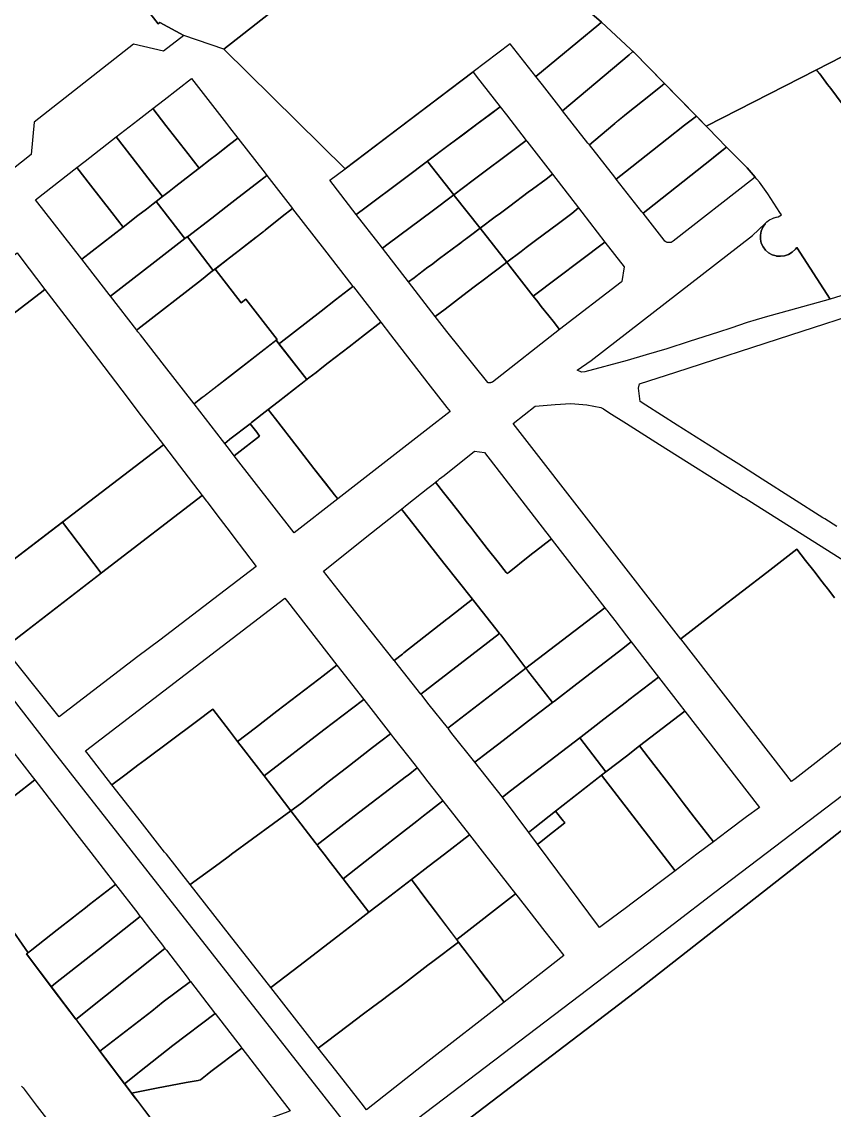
# Model space of a CAD drawing. Header units: metres. Extents: x 3 to 1027712, y 40 to 4430649.
# Drawn here: x 510879.2 to 511066.1, y 4411017.9 to 4411268.2 of the extents above; entities that cross this region are included whole.
import ezdxf

# ---------------------------------------------------------------- set-up
doc = ezdxf.new("R2010")
doc.units = ezdxf.units.M
doc.header["$MEASUREMENT"] = 0
doc.layers.add('A.ES.SDGC.CP.07003.cadastralparcel — CadastralParcel', color=1, linetype='Continuous')
doc.layers.add('Carreteras_5_km', color=2, linetype='Continuous', lineweight=30)

msp = doc.modelspace()

# ---------------------------------------------------------------- linework, layer by layer
at = {"layer": 'A.ES.SDGC.CP.07003.cadastralparcel — CadastralParcel', "color": 7, "linetype": 'Continuous', "flags": 128}
for points in [[(510836.81, 4411295), (510837.68, 4411295.66), (510845.71, 4411294.92), (510872.84, 4411316.04), (510910.63, 4411267.69), (510911.01, 4411267.98), (510916.51, 4411265.05), (510911.85, 4411261.41), (510904.91, 4411263.05), (510882.12, 4411245.06), (510881.4, 4411237.62), (510876.96, 4411234.15), (510876.8, 4411234.06), (510876.59, 4411234.05), (510876.4, 4411234.11), (510876.26, 4411234.23), (510871.74, 4411240), (510831.64, 4411291.1), (510833.97, 4411292.86), (510838.76, 4411286.8), (510841.55, 4411289), (510836.81, 4411295)], [(511012.55, 4411268.06), (511011.9, 4411267.53), (510997.44, 4411255.6), (510991.54, 4411263.12), (510983.02, 4411256.65), (510953.57, 4411234.34), (510925.69, 4411261.9), (510974.92, 4411300.53), (511012.55, 4411268.06)], [(511092.57, 4411270.57), (511093.24, 4411270.97), (511102.08, 4411276.27), (511111.24, 4411281.67), (511127.86, 4411291.46), (511132.3, 4411294.06), (511145.72, 4411300.58), (511164.58, 4411235.1), (511162.99, 4411234.61), (511096.65, 4411214.46), (511094.59, 4411213.83), (511069.42, 4411247.27), (511065.26, 4411252.81), (511064.53, 4411253.77), (511062.72, 4411256.17), (511062.66, 4411256.25), (511061.98, 4411257.16), (511091.31, 4411272.16), (511092.57, 4411270.57)], [(511019.79, 4411261.34), (511019.71, 4411261.27), (511018.95, 4411260.59), (511003.61, 4411247.73), (511003.28, 4411248.14), (510998.96, 4411253.66), (510997.44, 4411255.6), (511011.9, 4411267.53), (511012.55, 4411268.06), (511019.24, 4411261.86), (511019.79, 4411261.34)], [(511019.79, 4411261.34), (511019.95, 4411261.2), (511027.04, 4411253.96), (511026.1, 4411253.22), (511022, 4411249.93), (511018.28, 4411247.02), (511015.59, 4411244.76), (511010.79, 4411240.71), (511009.78, 4411239.85), (511009.44, 4411240.28), (511003.61, 4411247.73), (511018.95, 4411260.59), (511019.71, 4411261.27), (511019.79, 4411261.34)], [(510909.38, 4411248.22), (510911.96, 4411250.22), (510918.26, 4411255.12), (510926.3, 4411244.76), (510927.02, 4411243.84), (510928.9, 4411241.42), (510927.02, 4411239.96), (510923.98, 4411237.6), (510922.59, 4411236.52), (510920.02, 4411234.52), (510917.42, 4411237.86), (510912.39, 4411244.35), (510909.38, 4411248.22)], [(510956.16, 4411223.88), (510950.06, 4411231.78), (510953.57, 4411234.34), (510966.33, 4411244), (510983.02, 4411256.65), (510983.29, 4411256.3), (510983.58, 4411255.93), (510983.76, 4411255.7), (510989.24, 4411248.63), (510983.91, 4411244.65), (510972.65, 4411236.22), (510972.52, 4411236.12), (510967.53, 4411232.38), (510957.49, 4411224.88), (510956.16, 4411223.88)], [(511026.1, 4411253.22), (511027.04, 4411253.96), (511034.41, 4411246.44), (511032.56, 4411245.11), (511031.67, 4411244.4), (511027.58, 4411241.17), (511018.05, 4411233.66), (511015.94, 4411232), (511015.58, 4411232.45), (511009.78, 4411239.85), (511010.79, 4411240.71), (511015.59, 4411244.76), (511016.32, 4411245.37), (511018.28, 4411247.02), (511022, 4411249.93), (511026.1, 4411253.22)], [(510909.38, 4411248.22), (510912.39, 4411244.35), (510917.42, 4411237.86), (510920.02, 4411234.52), (510919.75, 4411234.31), (510914.7, 4411230.39), (510913.11, 4411229.16), (510911.61, 4411227.99), (510909.01, 4411231.33), (510905.96, 4411235.26), (510900.97, 4411241.69), (510905.96, 4411245.56), (510909.38, 4411248.22)], [(510978.58, 4411228.4), (510972.65, 4411235.95), (510972.52, 4411236.12), (510972.65, 4411236.22), (510977, 4411239.47), (510980.32, 4411241.96), (510983.2, 4411244.12), (510983.91, 4411244.65), (510987.01, 4411246.96), (510989.24, 4411248.63), (510990.67, 4411246.78), (510995.25, 4411240.87), (510993.07, 4411239.24), (510983.05, 4411231.75), (510978.58, 4411228.4)], [(511032.56, 4411245.11), (511034.41, 4411246.44), (511037.09, 4411243.7), (511041.33, 4411239.38), (511040.61, 4411238.8), (511038.74, 4411237.32), (511037.82, 4411236.59), (511023.22, 4411225.01), (511022.1, 4411224.13), (511021.86, 4411224.44), (511015.94, 4411232), (511018.05, 4411233.66), (511027.58, 4411241.17), (511031.67, 4411244.4), (511032.56, 4411245.11)], [(510893.85, 4411236.16), (510900.97, 4411241.69), (510905.96, 4411235.26), (510909.01, 4411231.33), (510911.61, 4411227.99), (510910.12, 4411226.83), (510909.43, 4411226.29), (510907.91, 4411225.11), (510905.96, 4411223.6), (510902.54, 4411220.94), (510899.94, 4411224.29), (510895.06, 4411230.57), (510891.9, 4411234.64), (510893.85, 4411236.16)], [(510926.53, 4411239.58), (510927.02, 4411239.96), (510928.9, 4411241.42), (510935.17, 4411233.35), (510935.56, 4411232.85), (510933.19, 4411231.01), (510928.94, 4411227.7), (510926.18, 4411225.56), (510922.92, 4411223.03), (510917.34, 4411218.7), (510917.3, 4411218.75), (510916.74, 4411218.32), (510916.39, 4411218.76), (510910.12, 4411226.83), (510911.61, 4411227.99), (510913.11, 4411229.16), (510914.7, 4411230.39), (510919.75, 4411234.31), (510920.02, 4411234.52), (510922.59, 4411236.52), (510923.98, 4411237.6), (510926.53, 4411239.58)], [(510995.36, 4411240.72), (511001.25, 4411233.11), (510999.8, 4411232.02), (510996.7, 4411229.7), (510995.71, 4411228.96), (510991.47, 4411225.79), (510989.3, 4411224.17), (510988.13, 4411223.29), (510984.63, 4411220.68), (510978.69, 4411228.25), (510978.58, 4411228.4), (510983.05, 4411231.75), (510993.07, 4411239.24), (510995.25, 4411240.87), (510995.36, 4411240.72)], [(511046.03, 4411234.58), (511047.88, 4411232.46), (511047.55, 4411232.2), (511047.51, 4411232.17), (511029.05, 4411217.7), (511028.82, 4411217.56), (511028.55, 4411217.45), (511028.25, 4411217.39), (511027.94, 4411217.4), (511027.64, 4411217.46), (511027.36, 4411217.59), (511027.13, 4411217.76), (511026.94, 4411217.96), (511022.1, 4411224.13), (511023.22, 4411225.01), (511037.82, 4411236.59), (511040.61, 4411238.8), (511041.33, 4411239.38), (511043.43, 4411237.23), (511043.99, 4411236.67), (511044.13, 4411236.51), (511045.9, 4411234.72), (511046.03, 4411234.58)], [(510895.06, 4411230.57), (510899.94, 4411224.29), (510902.54, 4411220.94), (510893.03, 4411213.56), (510882.39, 4411227.26), (510891.9, 4411234.64), (510895.06, 4411230.57)], [(510962.16, 4411216.11), (510961.39, 4411217.11), (510956.16, 4411223.88), (510957.49, 4411224.88), (510967.53, 4411232.38), (510972.52, 4411236.12), (510972.65, 4411235.95), (510978.58, 4411228.4), (510973.58, 4411224.66), (510963.47, 4411217.1), (510962.16, 4411216.11)], [(510923.25, 4411210.95), (510917.34, 4411218.7), (510922.92, 4411223.03), (510926.18, 4411225.56), (510928.94, 4411227.7), (510933.19, 4411231.01), (510935.56, 4411232.85), (510941.47, 4411225.24), (510939.12, 4411223.37), (510935.22, 4411220.26), (510934.94, 4411220.04), (510933.08, 4411218.59), (510932.92, 4411218.47), (510932.39, 4411218.06), (510932.13, 4411217.86), (510928.9, 4411215.34), (510928.3, 4411214.88), (510927.02, 4411213.89), (510923.25, 4411210.95)], [(510990.76, 4411212.87), (510984.63, 4411220.68), (510988.13, 4411223.29), (510989.3, 4411224.17), (510991.47, 4411225.79), (510995.71, 4411228.96), (510996.7, 4411229.7), (510999.8, 4411232.02), (511001.25, 4411233.11), (511007.26, 4411225.36), (511005.73, 4411224.1), (511002.63, 4411221.78), (510997.4, 4411217.87), (510995.23, 4411216.24), (510994.06, 4411215.37), (510990.76, 4411212.87)], [(510916.7, 4411218.37), (510916.74, 4411218.32), (510909.81, 4411212.94), (510899.64, 4411205.05), (510899.63, 4411205.07), (510899.3, 4411205.49), (510893.03, 4411213.56), (510902.54, 4411220.94), (510905.96, 4411223.6), (510907.91, 4411225.11), (510909.43, 4411226.29), (510910.12, 4411226.83), (510916.39, 4411218.76), (510916.7, 4411218.37)], [(510968.15, 4411208.35), (510962.16, 4411216.11), (510963.47, 4411217.1), (510973.58, 4411224.66), (510978.58, 4411228.4), (510978.69, 4411228.25), (510984.63, 4411220.68), (510981.79, 4411218.56), (510979.64, 4411216.95), (510975.33, 4411213.72), (510973.46, 4411212.32), (510972.65, 4411211.72), (510969.44, 4411209.32), (510968.15, 4411208.35)], [(510935.22, 4411220.26), (510939.12, 4411223.37), (510941.47, 4411225.24), (510941.49, 4411225.21), (510941.53, 4411225.16), (510948.85, 4411215.74), (510955.14, 4411207.64), (510955.39, 4411207.32), (510951.4, 4411204.23), (510948.1, 4411201.67), (510945.04, 4411199.29), (510938.87, 4411194.49), (510938.38, 4411194.12), (510937.73, 4411194.96), (510937.95, 4411195.12), (510930.75, 4411204.41), (510929.67, 4411203.58), (510923.68, 4411211.29), (510927.02, 4411213.89), (510928.3, 4411214.88), (510932.39, 4411218.06), (510935.22, 4411220.26)], [(511008.01, 4411224.39), (511013.35, 4411217.49), (510996.84, 4411205.11), (510991.44, 4411212), (510990.76, 4411212.87), (510994.06, 4411215.37), (510995.23, 4411216.24), (510997.4, 4411217.87), (511002.63, 4411221.78), (511005.73, 4411224.1), (511007.26, 4411225.36), (511008.01, 4411224.39)], [(511065.15, 4411204.39), (511055.98, 4411201.86), (511050.75, 4411200.42), (511048.11, 4411199.64), (511046.08, 4411198.99), (511042.32, 4411197.72), (511039.42, 4411196.77), (511032.74, 4411194.64), (511027.57, 4411193), (511022.86, 4411191.57), (511018.46, 4411190.32), (511008.73, 4411187.67), (511007.97, 4411187.63), (511006.95, 4411188.08), (511010.2, 4411190.28), (511047.26, 4411219.02), (511050.11, 4411221.68), (511050.29, 4411221.87), (511050.19, 4411221.69), (511049.64, 4411220.92), (511049.64, 4411220.91), (511049.27, 4411220.05), (511049.08, 4411219.13), (511049.09, 4411218.18), (511049.3, 4411217.26), (511049.7, 4411216.41), (511050.27, 4411215.66), (511050.99, 4411215.04), (511051.82, 4411214.59), (511052.72, 4411214.33), (511052.82, 4411214.31), (511053.7, 4411214.25), (511054.66, 4411214.38), (511055.58, 4411214.7), (511056.42, 4411215.21), (511057.13, 4411215.87), (511057.47, 4411216.3), (511065.15, 4411204.39)], [(510974.29, 4411200.4), (510968.15, 4411208.35), (510969.44, 4411209.32), (510970.32, 4411209.98), (510972.65, 4411211.72), (510973.46, 4411212.32), (510975.33, 4411213.72), (510979.64, 4411216.95), (510979.81, 4411217.07), (510980.77, 4411217.79), (510981.79, 4411218.56), (510983.04, 4411219.49), (510984.63, 4411220.68), (510990.76, 4411212.87), (510989.11, 4411211.63), (510986.94, 4411209.99), (510985.96, 4411209.24), (510983.26, 4411207.2), (510980.68, 4411205.24), (510976.57, 4411202.13), (510974.29, 4411200.4)], [(510916.74, 4411218.32), (510917.3, 4411218.75), (510917.34, 4411218.7), (510923.25, 4411210.95), (510922.75, 4411210.57), (510920.54, 4411208.86), (510905.96, 4411197.53), (510905.66, 4411197.3), (510899.64, 4411205.05), (510909.81, 4411212.94), (510916.74, 4411218.32)], [(511002.9, 4411197.39), (511001.4, 4411199.31), (511000.44, 4411200.53), (510998.71, 4411202.73), (510997.88, 4411203.78), (510996.84, 4411205.11), (511013.35, 4411217.49), (511017.73, 4411211.85), (511017.19, 4411208.48), (511017.06, 4411208.33), (511002.9, 4411197.39)], [(510879.03, 4411213.9), (510884.57, 4411206.63), (510883.45, 4411205.78), (510871.2, 4411196.43), (510867.58, 4411193.67), (510864.26, 4411191.13), (510862.38, 4411189.7), (510860.35, 4411192.35), (510856.83, 4411196.97), (510856.2, 4411197.79), (510877.04, 4411214.17), (510878.16, 4411215.05), (510879.03, 4411213.9)], [(510986.38, 4411185.2), (510976.98, 4411196.92), (510974.29, 4411200.4), (510976.57, 4411202.13), (510980.68, 4411205.24), (510983.26, 4411207.2), (510985.96, 4411209.24), (510986.94, 4411209.99), (510989.11, 4411211.63), (510990.76, 4411212.87), (510991.44, 4411212), (510996.84, 4411205.11), (510997.88, 4411203.78), (510998.71, 4411202.73), (511000.44, 4411200.53), (511001.4, 4411199.31), (511002.9, 4411197.39), (510987.49, 4411185.34), (510987.37, 4411185.29), (510987.25, 4411185.24), (510987.13, 4411185.2), (510987.01, 4411185.18), (510986.88, 4411185.16), (510986.76, 4411185.15), (510986.63, 4411185.16), (510986.51, 4411185.17), (510986.38, 4411185.2)], [(510937.95, 4411195.12), (510927.02, 4411186.64), (510920.99, 4411181.96), (510920.83, 4411181.83), (510918.86, 4411180.3), (510912.05, 4411189.07), (510906.51, 4411196.2), (510905.96, 4411196.91), (510905.66, 4411197.3), (510905.96, 4411197.53), (510920.54, 4411208.86), (510922.75, 4411210.57), (510923.35, 4411211.04), (510923.68, 4411211.29), (510929.67, 4411203.58), (510930.75, 4411204.41), (510937.95, 4411195.12)], [(510955.39, 4411207.32), (510955.49, 4411207.19), (510961.77, 4411199.1), (510958.04, 4411196.2), (510954.5, 4411193.45), (510949.72, 4411189.74), (510948.27, 4411188.61), (510946.9, 4411187.55), (510945.25, 4411186.27), (510944.77, 4411185.9), (510938.38, 4411194.12), (510938.87, 4411194.49), (510945.04, 4411199.29), (510948.1, 4411201.67), (510951.4, 4411204.23), (510955.39, 4411207.32)], [(510909.29, 4411174.22), (510911.84, 4411170.88), (510889.65, 4411153.93), (510865.98, 4411135.86), (510864.7, 4411137.47), (510863.35, 4411139.18), (510857.41, 4411146.66), (510850.61, 4411155.25), (510845.02, 4411162.3), (510838.02, 4411171.12), (510862.38, 4411189.7), (510864.26, 4411191.13), (510867.58, 4411193.67), (510871.2, 4411196.43), (510883.45, 4411205.78), (510884.57, 4411206.63), (510891.4, 4411197.67), (510896.86, 4411190.52), (510903.5, 4411181.82), (510905.96, 4411178.59), (510909.29, 4411174.22)], [(510961.77, 4411199.1), (510964.02, 4411196.2), (510972.65, 4411185.09), (510976.99, 4411179.5), (510977.73, 4411178.55), (510972.65, 4411174.6), (510951.88, 4411158.47), (510951.14, 4411159.42), (510946.43, 4411165.49), (510942.57, 4411170.45), (510937.59, 4411176.87), (510935.92, 4411179.02), (510938.19, 4411180.78), (510941.74, 4411183.54), (510945.25, 4411186.27), (510946.9, 4411187.55), (510948.27, 4411188.61), (510949.72, 4411189.74), (510954.5, 4411193.45), (510958.04, 4411196.2), (510961.77, 4411199.1)], [(510944.77, 4411185.9), (510941.74, 4411183.54), (510938.19, 4411180.78), (510935.92, 4411179.02), (510932.08, 4411176.04), (510931.72, 4411175.76), (510927.11, 4411172.18), (510927.02, 4411172.11), (510925.9, 4411171.24), (510925.42, 4411171.86), (510918.86, 4411180.3), (510920.83, 4411181.83), (510927.02, 4411186.64), (510937.73, 4411194.96), (510944.77, 4411185.9)], [(510930.13, 4411169.97), (510933.93, 4411172.92), (510933.26, 4411173.78), (510931.72, 4411175.76), (510932.08, 4411176.04), (510935.92, 4411179.02), (510937.59, 4411176.87), (510942.57, 4411170.45), (510946.43, 4411165.49), (510949.1, 4411162.05), (510951.14, 4411159.42), (510951.88, 4411158.47), (510941.86, 4411150.67), (510928.11, 4411168.4), (510930.13, 4411169.97)], [(510931.72, 4411175.76), (510933.26, 4411173.78), (510933.93, 4411172.92), (510928.11, 4411168.4), (510927.02, 4411169.8), (510925.9, 4411171.24), (510927.02, 4411172.11), (510927.11, 4411172.18), (510931.72, 4411175.76)], [(510889.65, 4411153.93), (510911.84, 4411170.88), (510915.52, 4411166.05), (510920.69, 4411159.28), (510898.59, 4411142.22), (510897.51, 4411141.39), (510888.57, 4411153.11), (510889.65, 4411153.93)], [(511000.84, 4411149.51), (511001.03, 4411149.27), (510998.79, 4411147.52), (510998.71, 4411147.46), (510996.79, 4411145.96), (510995.72, 4411145.12), (510991.29, 4411141.65), (510990.82, 4411141.29), (510990.64, 4411141.52), (510988.75, 4411143.93), (510986.28, 4411147.09), (510983.43, 4411150.74), (510982.49, 4411151.94), (510981.75, 4411152.88), (510979.94, 4411155.19), (510978.6, 4411156.91), (510978.04, 4411157.61), (510976.25, 4411159.9), (510974.37, 4411162.3), (510974.71, 4411162.57), (510974.97, 4411162.77), (510975.32, 4411163.05), (510976.34, 4411163.86), (510983.35, 4411169.42), (510985.64, 4411169.13), (510999.7, 4411150.98), (511000.84, 4411149.51)], [(510990.64, 4411141.52), (510990.82, 4411141.29), (510991.29, 4411141.65), (510995.72, 4411145.12), (510996.79, 4411145.96), (510998.71, 4411147.46), (510998.79, 4411147.52), (511001.03, 4411149.27), (511001.06, 4411149.23), (511001.24, 4411149), (511007.05, 4411141.5), (511007.41, 4411141.04), (511010.95, 4411136.47), (511013.29, 4411133.45), (510995.18, 4411119.52), (510989.39, 4411127.18), (510989.07, 4411127.55), (510983.15, 4411135.08), (510982.98, 4411135.3), (510982.88, 4411135.43), (510976.29, 4411143.68), (510968.29, 4411153.87), (510966.55, 4411156.1), (510967.87, 4411157.15), (510972.65, 4411160.94), (510973.84, 4411161.87), (510974.37, 4411162.3), (510976.25, 4411159.9), (510978.04, 4411157.61), (510978.6, 4411156.91), (510979.94, 4411155.19), (510981.75, 4411152.88), (510982.49, 4411151.94), (510983.43, 4411150.74), (510986.28, 4411147.09), (510988.75, 4411143.93), (510990.64, 4411141.52)], [(510898.59, 4411142.22), (510920.69, 4411159.28), (510921.68, 4411157.98), (510921.85, 4411157.76), (510924.12, 4411154.78), (510927.17, 4411150.79), (510927.79, 4411149.97), (510933.15, 4411142.94), (510925.98, 4411137.47), (510910.95, 4411126.01), (510905.96, 4411122.2), (510887.8, 4411108.35), (510882.31, 4411115.28), (510876.04, 4411123.17), (510875.23, 4411124.19), (510898.59, 4411142.22)], [(510982.88, 4411135.43), (510977.18, 4411130.96), (510976.98, 4411130.81), (510967.06, 4411123.03), (510966.75, 4411122.78), (510964.88, 4411121.32), (510952.86, 4411136.47), (510948.59, 4411141.86), (510959.66, 4411150.64), (510966.55, 4411156.1), (510968.29, 4411153.87), (510976.29, 4411143.68), (510982.88, 4411135.43)], [(510897.51, 4411141.39), (510875.23, 4411124.19), (510873.32, 4411126.6), (510869.73, 4411131.13), (510865.98, 4411135.86), (510888.57, 4411153.11), (510897.51, 4411141.39)], [(510940.31, 4411134.84), (510951.72, 4411120.23), (510948.56, 4411117.81), (510947.53, 4411117.02), (510937.88, 4411109.62), (510932.95, 4411105.84), (510928.88, 4411102.71), (510927.02, 4411105.13), (510923.21, 4411110.1), (510919.43, 4411107.28), (510907.64, 4411098.49), (510905.96, 4411097.23), (510904.22, 4411095.93), (510902.9, 4411094.94), (510899.96, 4411092.75), (510894.49, 4411099.73), (510893.88, 4411100.52), (510939.7, 4411135.63), (510940.31, 4411134.84)], [(510983.15, 4411135.08), (510989.07, 4411127.55), (510971.04, 4411113.55), (510965.03, 4411121.13), (510964.88, 4411121.32), (510966.75, 4411122.78), (510967.06, 4411123.03), (510976.98, 4411130.81), (510977.18, 4411130.96), (510982.88, 4411135.43), (510983.15, 4411135.08)], [(511013.36, 4411133.35), (511013.56, 4411133.09), (511013.74, 4411132.86), (511014.2, 4411132.27), (511015.58, 4411130.5), (511018.28, 4411127.01), (511019.38, 4411125.59), (511018.28, 4411124.74), (511017.44, 4411124.1), (511006.86, 4411115.94), (511001.71, 4411111.98), (511001.3, 4411111.66), (510995.62, 4411118.96), (510995.51, 4411119.1), (510995.26, 4411119.41), (510995.18, 4411119.52), (511013.29, 4411133.45), (511013.36, 4411133.35)], [(510977.24, 4411105.72), (510977.12, 4411105.86), (510972.95, 4411111.13), (510972.65, 4411111.51), (510971.28, 4411113.24), (510971.04, 4411113.55), (510989.07, 4411127.55), (510989.39, 4411127.18), (510995.18, 4411119.52), (510977.24, 4411105.72)], [(511019.38, 4411125.59), (511025.66, 4411117.49), (511023.69, 4411115.97), (511018.84, 4411112.24), (511018.28, 4411111.81), (511013.11, 4411107.83), (511010.62, 4411105.92), (511007.85, 4411103.78), (511007.54, 4411103.54), (511002.02, 4411099.3), (510991.64, 4411091.31), (510989.79, 4411089.89), (510983.43, 4411097.91), (510985.4, 4411099.43), (510989.91, 4411102.89), (510995.78, 4411107.41), (511001.3, 4411111.66), (511001.71, 4411111.98), (511006.86, 4411115.94), (511017.44, 4411124.1), (511018.28, 4411124.74), (511019.38, 4411125.59)], [(510951.72, 4411120.23), (510957.87, 4411112.36), (510957.57, 4411112.13), (510948.73, 4411105.36), (510934.95, 4411094.8), (510930.23, 4411100.95), (510928.88, 4411102.71), (510932.95, 4411105.84), (510937.88, 4411109.62), (510947.53, 4411117.02), (510948.56, 4411117.81), (510951.72, 4411120.23)], [(510995.26, 4411119.41), (511001.3, 4411111.66), (510995.78, 4411107.41), (510989.91, 4411102.89), (510985.4, 4411099.43), (510983.43, 4411097.91), (510978.17, 4411104.54), (510977.33, 4411105.6), (510977.24, 4411105.72), (510995.18, 4411119.52), (510995.26, 4411119.41)], [(511007.85, 4411103.78), (511010.62, 4411105.92), (511013.11, 4411107.83), (511018.28, 4411111.81), (511018.84, 4411112.24), (511023.69, 4411115.97), (511025.66, 4411117.49), (511029.13, 4411113.02), (511031.71, 4411109.68), (511021.28, 4411101.65), (511018.28, 4411099.34), (511013.58, 4411095.72), (511007.54, 4411103.54), (511007.85, 4411103.78)], [(510941.13, 4411086.74), (510936.75, 4411092.46), (510934.95, 4411094.8), (510948.73, 4411105.36), (510957.57, 4411112.13), (510957.87, 4411112.36), (510964.02, 4411104.48), (510961.81, 4411102.76), (510959.9, 4411101.29), (510953.92, 4411096.65), (510949.98, 4411093.6), (510947.37, 4411091.57), (510943.32, 4411088.35), (510941.13, 4411086.74)], [(510928.88, 4411102.71), (510930.23, 4411100.95), (510934.95, 4411094.8), (510936.75, 4411092.46), (510941.13, 4411086.74), (510937.11, 4411083.8), (510927.48, 4411076.74), (510927.02, 4411076.4), (510924.61, 4411074.64), (510917.96, 4411069.77), (510912.5, 4411076.74), (510912.08, 4411077.27), (510905.96, 4411085.09), (510905.93, 4411085.13), (510899.96, 4411092.75), (510902.9, 4411094.94), (510904.22, 4411095.93), (510905.96, 4411097.23), (510907.64, 4411098.49), (510919.43, 4411107.28), (510923.21, 4411110.1), (510927.02, 4411105.13), (510928.88, 4411102.71)], [(511021.28, 4411101.65), (511031.71, 4411109.68), (511048.86, 4411087.54), (511045.93, 4411085.34), (511041.55, 4411082.04), (511038.27, 4411079.57), (511033.86, 4411085.3), (511031.33, 4411088.59), (511028.77, 4411091.91), (511023.26, 4411099.07), (511021.28, 4411101.65)], [(510943.32, 4411088.35), (510947.37, 4411091.57), (510949.98, 4411093.6), (510953.92, 4411096.65), (510959.9, 4411101.29), (510961.81, 4411102.76), (510964.02, 4411104.48), (510964.5, 4411103.86), (510964.75, 4411103.53), (510969.68, 4411097.23), (510970.17, 4411096.6), (510968.06, 4411094.97), (510967.67, 4411094.68), (510955.7, 4411085.49), (510947.13, 4411078.91), (510946.74, 4411079.42), (510941.13, 4411086.74), (510943.32, 4411088.35)], [(510863.15, 4411079.09), (510862.69, 4411079.74), (510857.93, 4411086.53), (510857.37, 4411087.33), (510876.1, 4411101.79), (510876.89, 4411100.76), (510881.65, 4411094.6), (510882.24, 4411093.84), (510880.75, 4411092.68), (510879.02, 4411091.35), (510868.78, 4411083.43), (510863.93, 4411079.68), (510863.55, 4411079.39), (510863.15, 4411079.09)], [(510989.79, 4411089.89), (510991.64, 4411091.31), (511002.02, 4411099.3), (511007.54, 4411103.54), (511013.58, 4411095.72), (511002.01, 4411086.64), (510997.24, 4411082.9), (510996.07, 4411081.98), (510995.82, 4411081.78), (510989.79, 4411089.89)], [(511013.58, 4411095.72), (511018.28, 4411099.34), (511021.28, 4411101.65), (511023.26, 4411099.07), (511028.77, 4411091.91), (511031.33, 4411088.59), (511033.86, 4411085.3), (511038.27, 4411079.57), (511034.51, 4411076.74), (511030.49, 4411073.72), (511029.48, 4411072.96), (511027.71, 4411075.26), (511012.58, 4411094.94), (511013.58, 4411095.72)], [(510970.17, 4411096.6), (510972.65, 4411093.42), (510976.07, 4411089.04), (510975.07, 4411088.26), (510972.65, 4411086.37), (510971.64, 4411085.58), (510970.07, 4411084.35), (510965.65, 4411080.9), (510962.47, 4411078.42), (510960.33, 4411076.74), (510956.08, 4411073.42), (510953.12, 4411071.11), (510950.25, 4411074.85), (510948.8, 4411076.74), (510947.4, 4411078.56), (510947.13, 4411078.91), (510955.7, 4411085.49), (510967.67, 4411094.68), (510968.06, 4411094.97), (510970.17, 4411096.6)], [(511029.48, 4411072.96), (511019.59, 4411065.5), (511018.28, 4411064.52), (511013.04, 4411060.57), (511012.09, 4411059.92), (510997.86, 4411079.05), (510998.19, 4411079.31), (510999.36, 4411080.23), (511000.22, 4411080.9), (511004.11, 4411083.96), (511003.96, 4411084.19), (511003.76, 4411084.43), (511002.01, 4411086.64), (511012.58, 4411094.94), (511027.71, 4411075.26), (511029.48, 4411072.96)], [(510883.01, 4411092.84), (510891.93, 4411081.29), (510895.14, 4411077.13), (510900.79, 4411069.82), (510894.81, 4411065.16), (510893.89, 4411064.44), (510891.87, 4411062.87), (510891.1, 4411062.27), (510887.35, 4411059.35), (510881.54, 4411054.79), (510880.67, 4411054.11), (510871.24, 4411067.56), (510863.53, 4411078.54), (510863.15, 4411079.09), (510863.55, 4411079.39), (510863.93, 4411079.68), (510868.78, 4411083.43), (510879.02, 4411091.35), (510880.75, 4411092.68), (510882.24, 4411093.84), (510883.01, 4411092.84)], [(510976.07, 4411089.04), (510982.2, 4411081.19), (510976.41, 4411076.74), (510972.65, 4411073.85), (510968.84, 4411070.93), (510962.86, 4411066.33), (510959.04, 4411063.4), (510953.12, 4411071.11), (510956.08, 4411073.42), (510960.33, 4411076.74), (510962.47, 4411078.42), (510965.65, 4411080.9), (510970.07, 4411084.35), (510971.64, 4411085.58), (510972.65, 4411086.37), (510975.07, 4411088.26), (510976.07, 4411089.04)], [(510941.13, 4411086.74), (510946.74, 4411079.42), (510947.4, 4411078.56), (510948.8, 4411076.74), (510950.25, 4411074.85), (510953.12, 4411071.11), (510959.04, 4411063.4), (510955.62, 4411060.77), (510952.61, 4411058.45), (510943.24, 4411051.25), (510936.52, 4411046.09), (510927.02, 4411058.21), (510917.96, 4411069.77), (510924.61, 4411074.64), (510927.02, 4411076.4), (510927.48, 4411076.74), (510937.11, 4411083.8), (510941.13, 4411086.74)], [(510996.07, 4411081.98), (510997.24, 4411082.9), (511002.01, 4411086.64), (511003.76, 4411084.43), (511003.96, 4411084.19), (511004.11, 4411083.96), (511000.22, 4411080.9), (510998.19, 4411079.31), (510997.86, 4411079.05), (510995.82, 4411081.78), (510996.07, 4411081.98)], [(510973.15, 4411065.22), (510972.65, 4411065.88), (510968.84, 4411070.93), (510972.65, 4411073.85), (510976.41, 4411076.74), (510982.2, 4411081.19), (510985.67, 4411076.74), (510992.78, 4411067.63), (510979.26, 4411057.13), (510973.15, 4411065.22)], [(510886.01, 4411046.29), (510880.31, 4411053.83), (510881.54, 4411054.79), (510887.35, 4411059.35), (510891.1, 4411062.27), (510891.87, 4411062.87), (510893.89, 4411064.44), (510894.81, 4411065.16), (510900.79, 4411069.82), (510905.9, 4411063.2), (510905.96, 4411063.12), (510906.48, 4411062.45), (510896.87, 4411054.86), (510887, 4411047.08), (510886.01, 4411046.29)], [(510968.84, 4411070.93), (510972.65, 4411065.88), (510973.15, 4411065.22), (510979.7, 4411056.54), (510973.8, 4411052.08), (510972.65, 4411051.21), (510968.16, 4411047.82), (510966.76, 4411046.76), (510963.49, 4411044.29), (510962.16, 4411043.29), (510959.89, 4411041.58), (510957.85, 4411040.04), (510954.32, 4411037.36), (510949.26, 4411033.53), (510947.43, 4411032.15), (510936.52, 4411046.09), (510943.24, 4411051.25), (510952.61, 4411058.45), (510955.62, 4411060.77), (510959.04, 4411063.4), (510962.86, 4411066.33), (510968.84, 4411070.93)], [(510993.38, 4411066.87), (510995.82, 4411063.74), (510999.54, 4411058.99), (511003.86, 4411053.45), (510990.13, 4411042.72), (510986.62, 4411047.38), (510986.47, 4411047.57), (510985.89, 4411048.33), (510984.54, 4411050.12), (510983.01, 4411052.15), (510980.68, 4411055.24), (510979.7, 4411056.54), (510979.26, 4411057.13), (510992.78, 4411067.63), (510993.38, 4411066.87)], [(510912.15, 4411055.11), (510891.69, 4411038.76), (510891.61, 4411038.87), (510886.46, 4411045.69), (510886.31, 4411045.89), (510886.01, 4411046.29), (510887, 4411047.08), (510896.87, 4411054.86), (510906.48, 4411062.45), (510906.6, 4411062.3), (510908.87, 4411059.35), (510911.58, 4411055.84), (510912.15, 4411055.11)], [(510980.68, 4411055.24), (510990.13, 4411042.72), (510972.65, 4411029.06), (510958.51, 4411018.01), (510957.25, 4411019.62), (510951.43, 4411027.05), (510947.43, 4411032.15), (510949.26, 4411033.53), (510954.32, 4411037.36), (510957.85, 4411040.04), (510959.89, 4411041.58), (510962.16, 4411043.29), (510963.49, 4411044.29), (510966.76, 4411046.76), (510968.16, 4411047.82), (510972.65, 4411051.21), (510973.8, 4411052.08), (510979.7, 4411056.54), (510980.68, 4411055.24)], [(510911.78, 4411042.84), (510909.11, 4411040.67), (510897.2, 4411031.47), (510897.03, 4411031.7), (510896.85, 4411031.94), (510891.95, 4411038.42), (510891.69, 4411038.76), (510912.15, 4411055.11), (510912.48, 4411054.68), (510917.27, 4411048.47), (510917.82, 4411047.76), (510918, 4411047.53), (510911.78, 4411042.84)], [(510923.58, 4411040.31), (510923.7, 4411040.15), (510914, 4411032.75), (510906.34, 4411026.72), (510905.96, 4411026.42), (510903.17, 4411024.22), (510902.86, 4411023.98), (510897.2, 4411031.47), (510909.11, 4411040.67), (510911.78, 4411042.84), (510918, 4411047.53), (510923.58, 4411040.31)], [(510904.49, 4411021.82), (510902.86, 4411023.98), (510903.17, 4411024.22), (510905.96, 4411026.42), (510906.34, 4411026.72), (510914, 4411032.75), (510923.7, 4411040.15), (510929.68, 4411032.41), (510929.83, 4411032.21), (510929.84, 4411032.2), (510922.74, 4411026.78), (510921.9, 4411026.1), (510920.35, 4411024.87), (510919.78, 4411024.72), (510917.04, 4411024.23), (510910.24, 4411022.93), (510904.83, 4411021.89), (510904.49, 4411021.82)], [(510913.44, 4411009.72), (510910.5, 4411013.86), (510905.9, 4411019.95), (510905.11, 4411021), (510904.49, 4411021.82), (510904.83, 4411021.89), (510910.24, 4411022.93), (510917.04, 4411024.23), (510919.78, 4411024.72), (510920.35, 4411024.87), (510921.9, 4411026.1), (510922.74, 4411026.78), (510929.84, 4411032.2), (510940.44, 4411018.48), (510940.99, 4411017.77), (510940.42, 4411017.56), (510914.57, 4411008.12), (510913.94, 4411009.01), (510913.44, 4411009.72)]]:
    msp.add_lwpolyline(points, close=True, dxfattribs=at)
for points in [[(510974.92, 4411300.53), (510925.69, 4411261.9), (510916.51, 4411265.05), (510911.01, 4411267.98), (510910.63, 4411267.69), (510872.84, 4411316.04)], [(511091.31, 4411272.16), (511061.98, 4411257.16), (511036.62, 4411244.19), (511019.95, 4411261.2), (511019.24, 4411261.86), (511012.55, 4411268.06), (510974.92, 4411300.53)], [(511080.09, 4411209.04), (511065.15, 4411204.39), (511057.47, 4411216.3), (511057.13, 4411215.87), (511056.42, 4411215.21), (511055.58, 4411214.7), (511054.66, 4411214.38), (511053.7, 4411214.25), (511052.82, 4411214.31), (511052.72, 4411214.33), (511051.82, 4411214.59), (511050.99, 4411215.04), (511050.27, 4411215.66), (511049.7, 4411216.41), (511049.3, 4411217.26), (511049.09, 4411218.18), (511049.08, 4411219.13), (511049.27, 4411220.05), (511049.64, 4411220.91), (511049.64, 4411220.92), (511050.19, 4411221.69), (511050.29, 4411221.87), (511050.58, 4411222.17), (511050.93, 4411222.46), (511051.21, 4411222.6), (511051.85, 4411222.91), (511052.15, 4411223.06), (511052.22, 4411223.08), (511052.72, 4411223.21), (511052.8, 4411223.23), (511053.21, 4411223.29), (511053.94, 4411223.76), (511053.59, 4411224.3), (511050.83, 4411228.62), (511048.87, 4411231.33), (511048.28, 4411232), (511047.88, 4411232.46), (511046.03, 4411234.58), (511045.9, 4411234.72), (511044.13, 4411236.51), (511043.99, 4411236.67), (511043.43, 4411237.23), (511041.33, 4411239.38), (511037.09, 4411243.7), (511037.02, 4411243.78), (511036.62, 4411244.19), (511061.98, 4411257.16), (511062.1, 4411257), (511062.1, 4411257), (511062.66, 4411256.25), (511062.72, 4411256.17), (511064.53, 4411253.77), (511065.26, 4411252.81), (511069.42, 4411247.27)], [(511066.69, 4411152.09), (511063.91, 4411153.86), (511063.47, 4411154.14), (511049.53, 4411163.01), (511044.14, 4411166.44), (511040.48, 4411168.76), (511038.71, 4411169.89), (511029.98, 4411175.44), (511022.78, 4411180.02), (511021.47, 4411180.86), (511021.04, 4411183.93), (511021.26, 4411184.91), (511029.68, 4411187.64), (511056.1, 4411196.2), (511063.91, 4411198.73), (511075.23, 4411202.39)], [(511066.14, 4411135.75), (511065.02, 4411137.19), (511064.21, 4411138.24), (511063.82, 4411138.74), (511063.32, 4411139.38), (511061.37, 4411141.89), (511059.48, 4411144.32), (511057.46, 4411146.92), (511050.55, 4411141.57), (511039.41, 4411132.93), (511037.63, 4411131.55), (511030.83, 4411126.28), (511030.77, 4411126.23), (510992.2, 4411175.83), (510997.3, 4411179.79), (511001.87, 4411180.18), (511005.52, 4411180.41), (511009.2, 4411180.1), (511012.39, 4411179.47), (511012.39, 4411179.47), (511012.98, 4411179.16), (511014.26, 4411178.33), (511018.28, 4411175.8), (511025.91, 4411171), (511045.13, 4411158.9), (511045.55, 4411158.64), (511063.91, 4411147.08), (511070.33, 4411143.03)], [(511067.79, 4411102.42), (511057.07, 4411094.1), (511056.25, 4411093.48), (511054.4, 4411095.86), (511054.4, 4411095.86), (511030.83, 4411126.28), (511037.63, 4411131.55), (511039.41, 4411132.93), (511050.55, 4411141.57), (511057.46, 4411146.92), (511059.48, 4411144.32), (511061.37, 4411141.89), (511063.32, 4411139.38), (511063.82, 4411138.74), (511064.21, 4411138.24), (511065.02, 4411137.19), (511066.14, 4411135.75)], [(511081.13, 4411092.75), (511021.09, 4411045.68), (511016.48, 4411042.16), (510970.3, 4411006.91), (510968.41, 4411009.81), (510966.34, 4411012.98), (511023.12, 4411056.19), (511029, 4411060.66), (511038.64, 4411068), (511105.33, 4411118.73)], [(511120.18, 4410931.89), (511051.62, 4410901.63), (511032.69, 4410925.41), (510983.59, 4410988.73), (510974.71, 4410999.9), (510972.74, 4411003.19), (510970.3, 4411006.91), (511016.48, 4411042.16), (511021.09, 4411045.68), (511081.13, 4411092.75)], [(510871.24, 4411067.56), (510880.67, 4411054.11), (510880.31, 4411053.83), (510910.5, 4411013.86)], [(510885.56, 4411015.27), (510882.88, 4411018.77), (510882.43, 4411019.35), (510879.84, 4411022.73), (510879.81, 4411022.77), (510879.69, 4411022.93), (510879.57, 4411023.07), (510879.44, 4411023.19), (510879.3, 4411023.3), (510879.14, 4411023.4)]]:
    msp.add_lwpolyline(points, dxfattribs=at)
at = {"layer": 'Carreteras_5_km'}
for p, q in [((510886.53, 4411100.47, 6.02), (510820.83, 4411185.07, 7.8)), ((510886.53, 4411100.47, 6.02), (510820.83, 4411185.07, 7.8)), ((510958.24, 4411009.14, 4.27), (510886.53, 4411100.47, 6.02)), ((510958.24, 4411009.14, 4.27), (510886.53, 4411100.47, 6.02))]:
    msp.add_line(p, q, dxfattribs=at)

doc.saveas('drawing.dxf')
